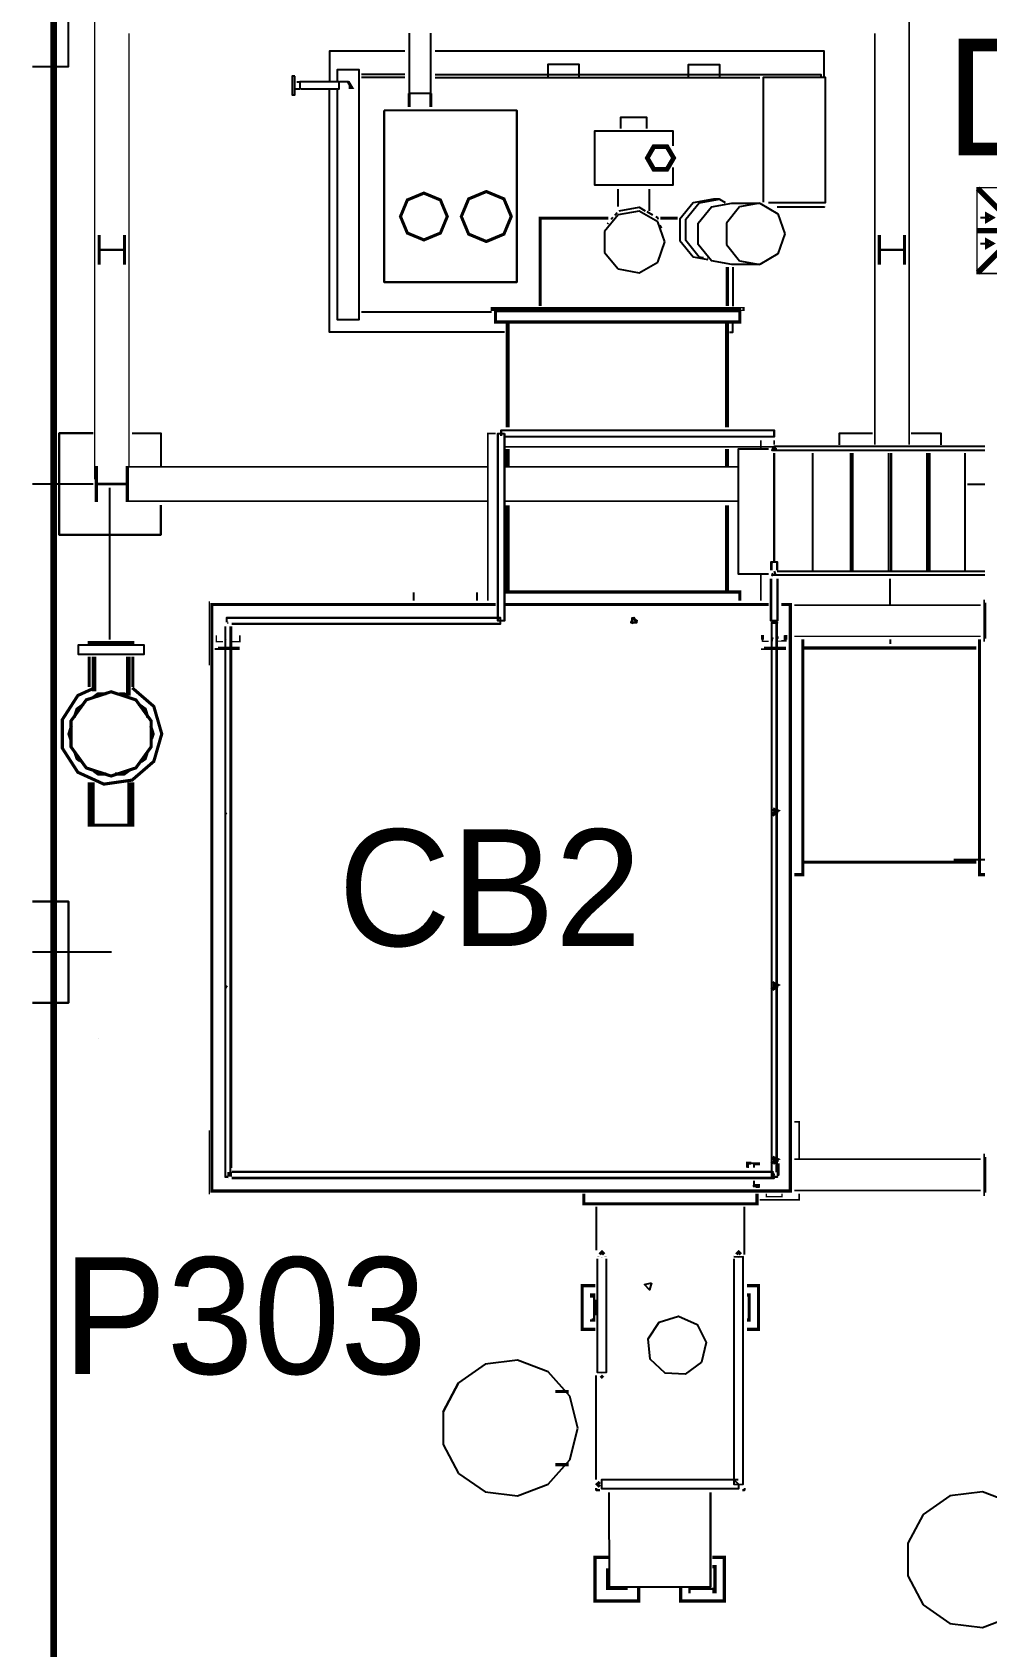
# Model space of a CAD drawing. Extents: x -57244 to 324435, y 15553 to 159369.
# Drawn here: x 176353 to 182470, y 65128 to 75472 of the extents above; entities that cross this region are included whole.
import ezdxf

# ---------------------------------------------------------------- set-up
doc = ezdxf.new("R2010")
doc.units = 0
doc.header["$LTSCALE"] = 2000
doc.header["$MEASUREMENT"] = 0
doc.linetypes.add('DASHDOT', pattern=[1, 0.5, -0.25, 0, -0.25])
doc.linetypes.add('HIDDEN', pattern=[0.375, 0.25, -0.125])
doc.layers.add('AREE PDL', color=7, linetype='CONTINUOUS', lineweight=100)
doc.layers.add('BASE', color=253, linetype='CONTINUOUS')
doc.styles.add('TXT', font='TXT', dxfattribs={"height": 0.2})

msp = doc.modelspace()

# ---------------------------------------------------------------- linework, layer by layer
at = {"layer": 'AREE PDL'}
for p, q in [((176490, 109211), (176490, 59684)), ((176776, 69024), (176776, 69024))]:
    msp.add_line(p, q, dxfattribs=at)
at = {"layer": 'BASE', "linetype": 'Continuous'}
for p, q in [((176355, 75253), (176586, 75253)), ((178741, 75202, 1940), (178464, 75202, 1940)), ((178741, 75182, 2170), (178464, 75182, 2170)), ((178936, 75182, 2170), (181016, 75182, 2170)), ((180108, 74356, 3170), (180108, 74467, 3170)), ((180308, 74467, 3170), (180308, 74328, 3170)), ((180073, 74285, 4385), (180063, 74273, 4385)), ((180073, 74285, 4535), (180063, 74273, 4535)), ((180086, 74301, 4385), (180101, 74318, 4385)), ((180086, 74301, 4535), (180101, 74318, 4535)), ((180243, 74351, 4385), (180282, 74328, 4385)), ((180330, 74301, 4385), (180295, 74321, 4385)), ((180330, 74301, 4535), (180295, 74321, 4535)), ((180039, 74245, 4385), (180045, 74252, 4385)), ((180039, 74245, 4535), (180045, 74252, 4535)), ((180385, 74217, 4535), (180378, 74237, 4535)), ((180385, 74217, 4385), (180378, 74237, 4385)), ((180683, 74023, 4479), (180681, 74023, 4479)), ((180843, 73968, 1940), (180843, 73718, 1940)), ((178464, 73682, 2170), (179296, 73682, 2170)), ((181117, 72794, 11474), (181100, 72794, 11488)), ((182459, 72819, 10439), (181108, 72819, 11500)), ((181108, 72081, 10290), (181108, 72775, 10290)), ((181108, 72775, 10300), (181108, 72081, 10300)), ((181117, 72794, 11512), (182459, 72794, 10457)), ((181125, 72802, 11500), (181124, 72802, 11500)), ((181353, 72775, 10108), (181353, 72026, 10108)), ((181598, 72775, 9915), (181598, 72026, 9915)), ((181613, 72026, 9722), (181613, 72775, 9722)), ((181843, 72026, 9722), (181843, 72775, 9722)), ((181858, 72775, 9520), (181858, 72026, 9520)), ((181858, 72026, 9530), (181858, 72775, 9530)), ((182088, 72026, 9520), (182088, 72775, 9520)), ((182088, 72775, 9530), (182088, 72026, 9530)), ((182103, 72026, 9338), (182103, 72775, 9338)), ((182103, 72775, 9327), (182103, 72026, 9327)), ((182333, 72026, 9338), (182333, 72775, 9338)), ((182333, 72026, 9327), (182333, 72775, 9327)), ((177176, 72253), (176526, 72253)), ((181098, 72078, 11458), (181100, 72078, 11457)), ((181099, 72078, 11456), (181100, 72078, 11456)), ((181108, 72019, 11500), (181117, 71994, 11512)), ((181127, 72019, 11485), (182459, 72019, 10439)), ((182459, 71994, 10420), (181127, 71994, 11466)), ((177504, 71806, 10244), (177504, 68048, 10204)), ((178798, 71831, 9596), (178798, 71882, 9596)), ((179205, 71831, 9596), (179205, 71882, 9596)), ((177604, 71688, 11451), (177608, 71688, 11458)), ((177608, 71688, 11461), (177604, 71688, 11454)), ((179347, 71723, 11450), (179351, 71719, 11454)), ((179347, 71721, 11450), (179351, 71716, 11454)), ((179351, 71721, 11452), (179350, 71723, 11450)), ((179350, 71720, 11450), (179350, 71721, 11450)), ((181127, 71689, 11429), (181090, 71689, 11429)), ((181092, 71689, 11431), (181092, 68142, 11391)), ((181100, 71702, 11457), (181098, 71702, 11458)), ((181100, 71688, 11457), (181098, 71688, 11458)), ((181099, 71702, 11456), (181100, 71702, 11456)), ((181100, 71688, 11456), (181099, 71688, 11456)), ((181124, 68169, 11391), (181124, 71689, 11431)), ((177592, 71582, 11439), (177590, 71578, 11439)), ((177594, 71582, 11439), (177592, 71579, 11439)), ((177624, 68142, 11391), (177624, 71665, 11430)), ((177627, 71665, 11429), (177627, 68197, 11390)), ((181129, 71602, 10239), (181129, 71588, 11439)), ((177596, 70472, 11426), (177590, 70461, 11426)), ((177598, 70472, 11426), (177592, 70462, 11426)), ((181115, 70479, 10226), (181100, 70470, 10226)), ((181100, 70468, 10226), (181116, 70478, 10226)), ((182459, 70170, 53671), (182260, 70170, 53671)), ((177600, 69362, 11414), (177590, 69345, 11413)), ((181100, 69372, 11414), (181129, 69355, 11414)), ((181100, 69353, 10214), (181115, 69362, 10214)), ((181116, 69361, 10214), (181100, 69351, 10214)), ((181124, 69358, 11404), (181119, 69361, 11414)), ((181124, 69357, 11404), (181119, 69360, 11414)), ((181124, 69354, 11404), (181119, 69351, 11414)), ((181119, 69349, 11414), (181124, 69352, 11404)), ((181127, 69357, 11403), (181120, 69360, 11414)), ((181120, 69359, 11414), (181127, 69355, 11403)), ((181127, 69355, 11403), (181120, 69351, 11414)), ((181127, 69354, 11403), (181120, 69350, 11414)), ((176586, 69253), (176355, 69253)), ((177627, 68142, 11389), (177627, 68169, 11390)), ((177632, 68173, 11400), (181100, 68173, 11400)), ((177632, 68171, 11400), (181100, 68171, 11400)), ((181096, 68171, 11400), (181107, 68152, 11419)), ((181097, 68173, 11400), (181100, 68169, 11404)), ((181098, 68169, 11401), (181097, 68171, 11400)), ((181100, 68269, 10201), (181128, 68253, 10201)), ((181129, 68238, 11401), (181100, 68256, 11401)), ((181100, 68254, 11401), (181127, 68238, 11401)), ((181100, 68236, 10201), (181115, 68245, 10201)), ((181116, 68244, 10201), (181100, 68235, 10201)), ((177587, 68138, 11400), (177604, 68138, 11410)), ((177604, 68138, 11408), (177590, 68138, 11400)), ((181099, 68138, 11405), (181107, 68152, 11419)), ((181127, 68138, 11400), (181099, 68138, 11416)), ((181102, 68142, 11408), (181100, 68138, 11405)), ((181108, 68138, 11421), (181100, 68138, 11406)), ((181108, 68138, 11418), (181100, 68138, 11403)), ((181104, 68142, 11411), (181102, 68138, 11408)), ((179968, 67947, 1969), (179968, 67670, 1955)), ((179968, 67947, 1969), (179968, 67670, 1955)), ((180918, 67642, 1954), (180918, 67947, 1969)), ((180918, 67642, 1954), (180918, 67947, 1969)), ((179968, 66200, 1882), (179968, 66865, 1915)), ((179968, 66200, 1882), (179968, 66865, 1915)), ((179968, 66131, 1879), (179968, 66144, 1880)), ((179990, 66131, 1879), (179968, 66131, 1879)), ((179990, 66131, 1879), (179968, 66131, 1879)), ((180049, 66116, 1667), (180050, 65511, 1667)), ((180699, 66116, 1667), (180700, 65511, 1667)), ((180905, 66131, 1879), (180918, 66131, 1879)), ((180905, 66131, 1879), (180918, 66131, 1879)), ((180918, 66144, 1880), (180918, 66131, 1879)), ((180049, 65511, 1667), (180699, 65511, 1667))]:
    msp.add_line(p, q, dxfattribs=at)
at = {"layer": 'BASE', "linetype": 'DASHDOT'}
for p, q in [((182430, 74285, 140), (182483, 74285, 140)), ((182430, 74119, 140), (182483, 74119, 140)), ((176744, 72578, 150), (176355, 72578, 150)), ((176851, 71582, 150), (176851, 72553, 150)), ((182348, 72578, 150), (182459, 72578, 150)), ((181851, 71804, 150), (181851, 71970, 150)), ((181851, 71582, 150), (181851, 71554, 150)), ((176861, 69578, 150), (176355, 69578, 150))]:
    msp.add_line(p, q, dxfattribs=at)
at = {"layer": 'BASE', "linetype": 'HIDDEN'}
for p, q in [((179464, 66964, -5), (179256, 66938, -5)), ((179799, 66733, -5), (179660, 66889, -5)), ((178986, 66634, -5), (179084, 66819, -5)), ((179660, 66169, -5), (179799, 66326, -5)), ((182443, 65252, 0), (182639, 65326, 0))]:
    msp.add_line(p, q, dxfattribs=at)
at = {"layer": 'BASE', "linetype": 'Continuous'}
for points, elevation in [([(176355, 75253), (176586, 75253), (176586, 75903), (175936, 75903), (175936, 75688)], 150), ([(176355, 75253), (176586, 75253), (176586, 75903), (175936, 75903), (175936, 75688)], 150), ([(178741, 75352), (178258, 75352), (178258, 75161)], 1940), ([(181428, 75188), (181428, 75352), (178936, 75352)], 1940), ([(178936, 75202), (181408, 75202), (181408, 75188)], 1941), ([(179858, 75188), (179858, 75267), (179658, 75267), (179658, 75188)], 1940), ([(180558, 75188), (180558, 75267), (180758, 75267), (180758, 75188)], 1940), ([(179379, 73552), (178258, 73552), (178258, 75105)], 1940), ([(181072, 74382), (181438, 74382), (181438, 75182), (181038, 75182), (181038, 74384)], 3771), ([(181072, 74382), (181438, 74382), (181438, 75182), (181038, 75182)], 2371), ([(179458, 74972), (179458, 73872), (178608, 73872), (178608, 74972)], 2171), ([(180115, 74328), (180243, 74351), (180282, 74328)], 4535), ([(180365, 74273), (180362, 74283), (180350, 74289)], 4385), ([(180365, 74273), (180362, 74283), (180350, 74289)], 4535), ([(181428, 74356), (181428, 74352), (181127, 74352)], 1940), ([(179268, 74134), (179263, 74132), (179258, 74134)], 2950), ([(180822, 73552), (180843, 73552), (180843, 73607)], 1940), ([(177176, 72442), (177176, 72253), (176526, 72253), (176526, 72903), (176744, 72903)], 150), ([(176744, 72903), (176526, 72903), (176526, 72253), (177176, 72253), (177176, 72442)], 150), ([(176994, 72903), (177176, 72903), (177176, 72691)], 150), ([(176994, 72903), (177176, 72903), (177176, 72691)], 150), ([(181526, 72830), (181526, 72903), (181738, 72903)], 150), ([(181526, 72830), (181526, 72903), (181738, 72903)], 150), ([(181987, 72903), (182176, 72903), (182176, 72830)], 150), ([(181987, 72903), (182176, 72903), (182176, 72830)], 150), ([(181072, 72802), (180878, 72802), (180878, 72002), (181072, 72002)], 10290), ([(181072, 72802), (180878, 72802), (180878, 72002), (181072, 72002)], 10300), ([(181118, 72802), (181108, 72819), (181094, 72794), (181100, 72794)], 11500), ([(181100, 72004), (181094, 71994), (181100, 71994)], 11500), ([(176355, 69253), (176586, 69253), (176586, 69903), (176355, 69903)], 150), ([(176355, 69903), (176586, 69903), (176586, 69253), (176355, 69253)], 150), ([(180049, 66116), (180050, 65511), (180699, 65511), (180699, 66116)], 1667)]:
    msp.add_lwpolyline(points, dxfattribs=dict(at, elevation=elevation))
for points, const_width, elevation in [([(176772, 75575), (176753, 75575), (176753, 72608)], 10, 7050), ([(181960, 75575), (181973, 75575), (181973, 72830)], 10, 7050), ([(181973, 72830), (181973, 75575)], 10, 7039), ([(176973, 75466), (176973, 72691)], 10, 7039), ([(176973, 72691), (176973, 75466)], 10, 6851), ([(176973, 72691), (176973, 75466)], 10, 7050), ([(181753, 75466), (181753, 72830)], 10, 7050), ([(181753, 72830), (181753, 75466)], 10, 6840), ([(178377, 75157), (178399, 75120), (178381, 75120)], 20, 2541), ([(178768, 75082), (178768, 74994)], 20, 2420), ([(178908, 75082), (178908, 74994)], 20, 2420), ([(182542, 73927), (182408, 73927), (182408, 74477), (182958, 74477), (182958, 74328)], 10, 130), ([(182419, 74477), (182569, 74327)], 20, 130), ([(178713, 74292), (178757, 74398), (178863, 74442)], 20, 3771), ([(179013, 74292), (178969, 74398)], 20, 3770), ([(179141, 74384), (179103, 74292), (179134, 74217)], 20, 3630), ([(179263, 74452), (179158, 74408)], 20, 3630), ([(179294, 74439), (179376, 74405), (179420, 74301)], 20, 3630), ([(182408, 74466), (182558, 74316)], 20, 130), ([(179423, 74292), (179376, 74179)], 20, 3630), ([(180045, 74282), (179608, 74282), (179608, 73718)], 20, 2610), ([(180045, 74282), (179608, 74282), (179608, 73718)], 20, 4021), ([(180378, 74282), (180489, 74282)], 20, 2610), ([(180378, 74282), (180489, 74282)], 20, 4020), ([(179241, 74141), (179158, 74176)], 20, 3630), ([(179352, 74169), (179269, 74134)], 20, 3630), ([(182408, 74209), (182558, 74209)], 20, 130), ([(182408, 74194), (182558, 74194)], 20, 130), ([(176777, 74051), (176777, 74106)], 10, 6851), ([(176777, 74106), (176777, 74051)], 10, 5550), ([(176859, 74081), (176787, 74081), (176787, 74106)], 10, 6851), ([(176939, 74106), (176939, 74081), (176787, 74081), (176787, 74106)], 10, 5550), ([(176859, 74075), (176787, 74075), (176787, 74051)], 10, 6851), ([(176939, 74051), (176939, 74075), (176787, 74075), (176787, 74051)], 10, 5550), ([(176866, 74081), (176939, 74081), (176939, 74106)], 10, 6851), ([(176939, 74051), (176939, 74075), (176866, 74075)], 10, 6851), ([(176948, 74106), (176948, 74051)], 10, 5550), ([(176948, 74106), (176948, 74051)], 10, 6851), ([(179258, 74134), (179263, 74132), (179268, 74134)], 20, 3630), ([(179263, 74132), (179268, 74134)], 20, 2950), ([(181777, 74106), (181777, 74051)], 10, 6851), ([(181777, 74051), (181777, 74106)], 10, 5550), ([(181787, 74106), (181787, 74081), (181939, 74081), (181939, 74106)], 10, 5550), ([(181859, 74081), (181787, 74081), (181787, 74106)], 10, 6851), ([(181859, 74075), (181787, 74075), (181787, 74051)], 10, 6851), ([(181787, 74051), (181787, 74075), (181939, 74075), (181939, 74051)], 10, 5550), ([(181939, 74106), (181939, 74081), (181866, 74081)], 10, 6851), ([(181939, 74051), (181939, 74075), (181866, 74075)], 10, 6851), ([(181948, 74106), (181948, 74051)], 10, 6851), ([(181948, 74051), (181948, 74106)], 10, 5550), ([(182542, 74072), (182408, 73938)], 20, 130), ([(180808, 73968), (180808, 73718)], 20, 4020), ([(182419, 73927), (182542, 74050)], 20, 130), ([(180888, 73616), (179322, 73616), (179322, 73696)], 20, 4092), ([(180888, 73688), (180888, 73616), (179322, 73616), (179322, 73688)], 20, 4100), ([(180905, 73702), (180908, 73702), (180908, 73696), (180905, 73696)], 20, 2510), ([(179398, 73607), (179398, 72941)], 20, 4092), ([(179402, 73607), (179402, 72941)], 20, 4092), ([(179402, 72941), (179402, 73607)], 20, 4092), ([(180804, 73607), (180804, 72941)], 20, 4092), ([(180804, 73607), (180804, 72941)], 20, 4088), ([(180804, 72941), (180804, 73607)], 20, 4092), ([(180808, 73607), (180808, 72941)], 20, 4092), ([(179324, 72902), (179273, 72902), (179273, 71831)], 10, 10240), ([(179273, 72902), (179273, 71831)], 10, 10004), ([(179273, 71831), (179273, 72902), (179324, 72902)], 10, 9990), ([(181023, 72802), (181023, 72858)], 10, 10240), ([(181023, 72830), (181023, 72802)], 10, 10004), ([(181023, 72802), (181023, 72830)], 10, 9990), ([(181108, 72830), (181108, 72858)], 10, 10240), ([(181108, 72830), (181108, 72858)], 10, 10240), ([(181108, 72858), (181108, 72830)], 10, 9990), ([(181108, 72830), (181108, 72858)], 10, 10226), ([(181108, 72858), (181108, 72830)], 10, 10004), ([(181100, 72817), (179379, 72817)], 10, 10004), ([(179379, 72817), (181100, 72817)], 10, 10240), ([(179398, 72691), (179398, 72802)], 20, 4092), ([(179402, 72802), (179402, 72691)], 20, 4092), ([(179402, 72691), (179402, 72802)], 20, 4092), ([(180804, 72802), (180804, 72691)], 20, 4088), ([(180804, 72691), (180804, 72802)], 20, 4092), ([(180804, 72802), (180804, 72691)], 20, 4092), ([(180808, 72691), (180808, 72802)], 20, 4092), ([(181099, 72817), (181099, 72817)], 10, 10227), ([(176966, 72688), (176968, 72688), (176968, 72470)], 10, 150), ([(176968, 72688), (176968, 72468)], 10, 7800), ([(176968, 72688), (176968, 72581)], 10, 7601), ([(179269, 72468), (176968, 72468), (176968, 72688), (179269, 72688)], 10, 7800), ([(176968, 72581), (176968, 72688)], 10, 7601), ([(180878, 72688), (179379, 72688)], 10, 7800), ([(176966, 72468), (176957, 72468), (176957, 72574), (176769, 72574), (176769, 72468), (176758, 72468), (176758, 72581)], 10, 150), ([(176968, 72574), (176968, 72468)], 10, 7601), ([(176968, 72468), (176968, 72574)], 10, 7601), ([(179269, 72468), (176968, 72468)], 10, 7789), ([(179379, 72468), (180878, 72468)], 10, 7789), ([(180878, 72468), (179379, 72468)], 10, 7800), ([(179398, 72442), (179398, 71887)], 20, 3920), ([(179402, 72442), (179402, 71887)], 20, 3920), ([(179402, 72442), (179402, 71887)], 20, 3920), ([(180804, 72442), (180804, 71887)], 20, 3916), ([(180804, 71887), (180804, 72442)], 20, 3920), ([(180804, 71887), (180804, 72442)], 20, 3920), ([(180808, 72442), (180808, 71887)], 20, 3920), ([(181023, 71998), (181023, 71831)], 10, 9990), ([(181023, 71998), (181023, 71831)], 10, 10004), ([(181023, 71831), (181023, 71998)], 10, 10240), ([(179379, 71886), (180888, 71886), (180888, 71831)], 20, 3928), ([(179379, 71886), (180888, 71886)], 20, 3920), ([(177493, 71422), (177488, 71422), (177488, 71822), (177493, 71822)], 10, 140), ([(179324, 71806), (177504, 71806)], 20, 10240), ([(181072, 71806), (179379, 71806)], 20, 10244), ([(181072, 71806), (179379, 71806)], 20, 10244), ([(179379, 71806), (181072, 71806)], 20, 10240), ([(182431, 71802), (181238, 71802)], 10, 10240), ([(182458, 71827), (182459, 71827)], 20, 24019), ([(182459, 71827), (182458, 71827), (182458, 71577), (182459, 71577)], 20, 24222), ([(181292, 71582), (181292, 70075), (181238, 70075)], 20, 4123), ([(181238, 71602), (182431, 71602)], 10, 10140), ([(182431, 71602), (181238, 71602)], 10, 10240), ([(182424, 71582), (182424, 70075), (182459, 70075)], 20, 4123), ([(182424, 70075), (182424, 71582)], 20, 4115), ([(176718, 71554), (176718, 71562), (176998, 71562), (176998, 71554)], 20, 7560), ([(176718, 71554), (176718, 71562), (176998, 71562), (176998, 71554)], 20, 7545), ([(176718, 71277), (176718, 71471)], 20, 7560), ([(176718, 71471), (176718, 71277)], 20, 7545), ([(176743, 71554), (176743, 71562)], 20, 7560), ([(176743, 71471), (176743, 71277)], 20, 7560), ([(176749, 71471), (176749, 71249)], 30, 8939), ([(176968, 71221), (176968, 71471)], 30, 8939), ([(176973, 71554), (176973, 71562), (176983, 71562), (176983, 71554)], 20, 7560), ([(176998, 71471), (176998, 71277)], 20, 7560), ([(176998, 71471), (176998, 71277)], 20, 7545), ([(177576, 71568), (177533, 71568)], 10, 10277), ([(177632, 71568), (177683, 71568)], 10, 10277), ([(181072, 71570), (181033, 71570)], 10, 10278), ([(181294, 71527), (182403, 71527)], 20, 4115), ([(176744, 71268), (176645, 71223), (176546, 71069), (176546, 70885), (176645, 70731), (176812, 70655), (176993, 70681), (177132, 70801), (177183, 70977), (177132, 71153), (176994, 71272)], 20, 8729), ([(177132, 71153), (176994, 71272)], 20, 8618), ([(176645, 71223), (176546, 71069)], 20, 8618), ([(176681, 71166), (176640, 71136), (176622, 71082)], 20, 9149), ([(176744, 71211), (176775, 71234), (176827, 71234)], 20, 9149), ([(176775, 71234), (176799, 71234)], 20, 1740), ([(176899, 71234), (176899, 71234)], 20, 9149), ([(176910, 71234), (176942, 71234), (176966, 71216)], 20, 9149), ([(176976, 71209), (176976, 71209)], 20, 9149), ([(177094, 71082), (177077, 71136), (177036, 71166)], 20, 9149), ([(177042, 71161), (177042, 71161)], 20, 9149), ([(176604, 71027), (176588, 70977), (176599, 70944)], 20, 9149), ([(176601, 71018), (176601, 71018)], 20, 9149), ([(177112, 71027), (177128, 70977), (177117, 70944)], 20, 9149), ([(177132, 70801), (177183, 70977)], 20, 8618), ([(176601, 70936), (176601, 70936)], 20, 9149), ([(176626, 70860), (176640, 70818), (176661, 70803)], 20, 9149), ([(176627, 70859), (176627, 70859)], 20, 9149), ([(177090, 70860), (177077, 70818), (177049, 70798)], 20, 9149), ([(177081, 70833), (177090, 70860)], 20, 1740), ([(176640, 70818), (176658, 70805)], 20, 1740), ([(176674, 70793), (176674, 70793)], 20, 9149), ([(176740, 70745), (176740, 70745)], 20, 9149), ([(176883, 70720), (176942, 70720), (176982, 70749)], 20, 9149), ([(176976, 70745), (176976, 70745)], 20, 9149), ([(177077, 70819), (177077, 70818), (177058, 70805)], 20, 1740), ([(176718, 70666), (176718, 70392)], 20, 7545), ([(176718, 70666), (176718, 70392), (176998, 70392), (176998, 70666)], 20, 7560), ([(176743, 70666), (176743, 70392)], 20, 7560), ([(176744, 70743), (176775, 70720), (176827, 70720)], 20, 9149), ([(176772, 70723), (176773, 70722)], 20, 1740), ([(176993, 70681), (176812, 70655)], 20, 8618), ([(176883, 70720), (176910, 70720)], 20, 1740), ([(176966, 70738), (176944, 70722)], 20, 1740), ([(176973, 70666), (176973, 70392), (176983, 70392)], 20, 7560), ([(176998, 70666), (176998, 70392)], 20, 7545), ([(181294, 70155), (182403, 70155)], 20, 4115), ([(181268, 68253), (181268, 68492), (181238, 68492)], 10, 50), ([(177493, 68432), (177488, 68432), (177488, 68032), (177493, 68032)], 10, 140), ([(182459, 68027), (182458, 68027), (182458, 68277), (182459, 68277)], 20, 24222), ([(182459, 68277), (182458, 68277)], 20, 24019), ([(180976, 68217), (180976, 68227)], 10, 10238), ([(181238, 68252), (182431, 68252)], 10, 10200), ([(180976, 68077), (180976, 68087)], 10, 10238), ([(181016, 67992), (181268, 67992), (181268, 68031)], 10, 50), ([(181058, 68031), (181058, 68012), (181158, 68012), (181158, 68031)], 10, 100), ([(181158, 68031), (181158, 68012), (181058, 68012), (181058, 68031)], 10, 50), ([(181238, 68052), (182431, 68052)], 10, 10200), ([(181238, 68052), (182431, 68052)], 10, 10100), ([(182458, 68027), (182459, 68027)], 20, 24019), ([(179990, 67642), (180004, 67657), (180019, 67642)], 20, 3008), ([(179990, 67642), (180004, 67657), (180019, 67642)], 20, 2508), ([(180866, 67642), (180880, 67657), (180895, 67642)], 20, 3008), ([(179962, 67162), (179878, 67162), (179878, 67442), (179962, 67442)], 20, 200), ([(180933, 67442), (181008, 67442), (181008, 67162), (180933, 67162)], 20, 200), ([(179962, 67382), (179938, 67382), (179938, 67365)], 20, 215), ([(179962, 67362), (179958, 67362), (179958, 67242), (179962, 67242)], 20, 1157), ([(179962, 67242), (179958, 67242), (179958, 67362), (179962, 67362)], 20, 1172), ([(180948, 67382), (180948, 67222), (180933, 67222)], 20, 200), ([(180933, 67382), (180948, 67382), (180948, 67222), (180933, 67222)], 20, 215), ([(179962, 67222), (179938, 67222), (179938, 67226)], 20, 215), ([(179962, 67222), (179938, 67222)], 20, 200), ([(180012, 66865), (180004, 66858), (179997, 66865)], 20, 2970), ([(179990, 66184), (179974, 66169), (179990, 66153)], 20, 2932), ([(180240, 65506), (180240, 65421), (179960, 65421), (179960, 65701), (180045, 65701)], 20, 200), ([(180240, 65421), (179960, 65421), (179960, 65701)], 20, 0), ([(180711, 65701), (180789, 65701), (180789, 65421), (180509, 65421), (180509, 65506)], 20, 200), ([(180509, 65506), (180509, 65421), (180789, 65421), (180789, 65701), (180711, 65701)], 20, 0), ([(180045, 65621), (180040, 65621), (180040, 65501), (180160, 65501), (180160, 65506)], 20, 1172), ([(180045, 65621), (180040, 65621), (180040, 65501), (180160, 65501), (180160, 65506)], 20, 1157), ([(180711, 65641), (180729, 65641), (180729, 65481), (180711, 65481)], 20, 215), ([(180572, 65481), (180569, 65481), (180569, 65506)], 20, 215), ([(180569, 65506), (180569, 65481), (180572, 65481)], 20, 200), ([(180589, 65506), (180589, 65501), (180709, 65501), (180709, 65506)], 20, 1172), ([(180729, 65481), (180711, 65481)], 20, 200)]:
    msp.add_lwpolyline(points, dxfattribs=dict(at, const_width=const_width, elevation=elevation))
at = {"layer": 'BASE', "linetype": 'Continuous', "extrusion": (0, 1, 0)}
for points, const_width, elevation in [([(-178325, 2616), (-178376, 2595), (-178400, 2538)], 20, 75120), ([(-180933, 10072), (-180989, 10118)], 10, 68227), ([(-180976, 10238), (-181016, 10190)], 10, 68227), ([(-180933, 10072), (-180961, 10095)], 10, 68077), ([(-180989, 10224), (-181016, 10190)], 10, 68087)]:
    msp.add_lwpolyline(points, dxfattribs=dict(at, const_width=const_width, elevation=elevation))
at = {"layer": 'BASE', "linetype": 'Continuous', "extrusion": (0, -1, 0)}
for points, const_width, elevation in [([(178376, 2595), (178325, 2578)], 20, -75120), ([(181016, 10190), (180989, 10224)], 10, -68217), ([(180961, 10225), (180933, 10202)], 10, -68077)]:
    msp.add_lwpolyline(points, dxfattribs=dict(at, const_width=const_width, elevation=elevation))
at = {"layer": 'BASE', "linetype": 'Continuous'}
for points, elevation in [([(178608, 74972), (178608, 73872), (179458, 73872), (179458, 74972)], 2620), ([(180208, 71723), (180190, 71691), (180227, 71691)], 11440), ([(180208, 71721), (180192, 71693), (180224, 71693)], 11440), ([(180198, 71684), (180198, 71720), (180229, 71702)], 11440), ([(180227, 71702), (180199, 71718), (180199, 71686)], 11440)]:
    msp.add_lwpolyline(points, close=True, dxfattribs=dict(at, elevation=elevation))
for points, const_width, elevation in [([(180337, 74594), (180421, 74594), (180464, 74667), (180421, 74740), (180337, 74740), (180295, 74667)], 30, 3578), ([(178713, 74292), (178757, 74398), (178863, 74442), (178969, 74398), (179013, 74292), (178969, 74186), (178863, 74142), (178757, 74186)], 20, 4570), ([(179376, 74179), (179423, 74292), (179376, 74405), (179263, 74452), (179150, 74405), (179103, 74292), (179150, 74179), (179263, 74132)], 20, 3631), ([(182509, 74285), (182470, 74262), (182470, 74307)], 20, 140), ([(176939, 74075), (176939, 73988), (176948, 73988), (176948, 74168), (176939, 74168), (176939, 74081), (176787, 74081), (176787, 74168), (176777, 74168), (176777, 73988), (176787, 73988), (176787, 74075)], 10, 7050), ([(181948, 73988), (181939, 73988), (181939, 74075), (181787, 74075), (181787, 73988), (181777, 73988), (181777, 74168), (181787, 74168), (181787, 74081), (181939, 74081), (181939, 74168), (181948, 74168)], 10, 7050), ([(182509, 74119), (182470, 74141), (182470, 74096)], 20, 140), ([(180908, 73702), (180908, 73696), (179302, 73696), (179302, 73702)], 20, 4192), ([(180888, 73688), (179322, 73688), (179322, 73696), (180888, 73696)], 20, 4172), ([(176758, 72688), (176758, 72468), (176769, 72468), (176769, 72574), (176957, 72574), (176957, 72468), (176968, 72468), (176968, 72688), (176957, 72688), (176957, 72581), (176769, 72581), (176769, 72688)], 10, 7800), ([(176601, 70894), (176699, 70759), (176858, 70707), (177017, 70759), (177115, 70894), (177115, 71060), (177017, 71195), (176858, 71247), (176699, 71195), (176601, 71060)], 20, 9149), ([(179786, 66768), (179711, 66768), (179711, 66759), (179786, 66759)], 10, 1945), ([(179711, 66290), (179786, 66290), (179786, 66300), (179711, 66300)], 10, 1945)]:
    msp.add_lwpolyline(points, close=True, dxfattribs=dict(at, const_width=const_width, elevation=elevation))
at = {"layer": 'BASE', "linetype": 'Continuous', "extrusion": (0.258805, -2.07315e-05, 0.96593), "elevation": 51086}
msp.add_lwpolyline([(74042, -173334), (74047, -173305), (74152, -173217), (74289, -173217), (74394, -173305), (74417, -173440), (74396, -173477)], dxfattribs=at)
at = {"layer": 'BASE', "linetype": 'HIDDEN', "extrusion": (0.258767, -3.99651e-15, 0.96594), "elevation": 52081}
msp.add_lwpolyline([(74378, -173448), (74354, -173313), (74249, -173225), (74113, -173225), (74008, -173313), (73984, -173448)], dxfattribs=at)
at = {"layer": 'BASE', "linetype": 'HIDDEN'}
for points, elevation in [([(180362, 74000), (180408, 74129), (180362, 74258), (180243, 74326), (180108, 74302), (180020, 74197), (180020, 74061), (180108, 73956), (180243, 73932)], 5536), ([(179849, 66529), (179799, 66733), (179660, 66889), (179464, 66964), (179256, 66938), (179084, 66819), (178986, 66634), (178986, 66425), (179084, 66239), (179256, 66120), (179464, 66095), (179660, 66169), (179799, 66326)], 1945), ([(182063, 65976), (181965, 65791), (181965, 65582), (182063, 65396), (182235, 65277), (182443, 65252), (182639, 65326), (182778, 65483), (182828, 65686), (182778, 65890), (182639, 66046), (182443, 66121), (182235, 66095)], 2200)]:
    msp.add_lwpolyline(points, close=True, dxfattribs=dict(at, elevation=elevation))
for points, elevation in [([(180408, 74129), (180362, 74258), (180243, 74326), (180108, 74302), (180020, 74197)], 4836), ([(180020, 74061), (180108, 73956), (180243, 73932)], 4836), ([(179084, 66239), (179256, 66120), (179464, 66095)], -5), ([(182443, 66121), (182235, 66095), (182063, 65976)], 0)]:
    msp.add_lwpolyline(points, dxfattribs=dict(at, elevation=elevation))
at = {"layer": 'BASE', "linetype": 'Continuous', "extrusion": (1, 0, 0)}
for points, const_width, elevation in [([(72858, 10240), (72817, 10240), (72817, 10227)], 10, 181023), ([(71693, 10250), (71582, 10249)], 10, 181129), ([(71693, 10350), (70500, 10336)], 10, 181139), ([(71610, 10226), (71582, 10260)], 10, 177543), ([(71610, 10226), (71582, 10260)], 10, 177673), ([(71610, 10226), (71582, 10260)], 10, 177683), ([(71610, 10231), (71582, 10264)], 10, 181033), ([(71610, 10231), (71582, 10264)], 10, 181043), ([(71610, 10231), (71582, 10264)], 10, 181043), ([(71582, 10158), (71554, 10135)], 10, 181183), ([(71471, 7690), (71277, 7882)], 20, 176733), ([(71568, 10277), (71499, 10219)], 10, 177683), ([(71526, 10112), (71499, 10089)], 10, 177683), ([(71526, 10248), (70500, 10236)], 10, 181139), ([(70444, 10236), (69362, 10224)], 10, 181129), ([(70444, 10336), (69362, 10324)], 10, 181129), ([(70444, 10336), (69362, 10324)], 10, 181139), ([(69335, 10323), (68253, 10311)], 10, 181129), ([(69335, 10223), (68253, 10211)], 10, 181129)]:
    msp.add_lwpolyline(points, dxfattribs=dict(at, const_width=const_width, elevation=elevation))
at = {"layer": 'BASE', "linetype": 'Continuous', "extrusion": (-0.786357, 0.000433944, 0.617773), "elevation": -135280}
msp.add_lwpolyline([(-72895, 120888), (-72919, 120902), (-72893, 120917), (-72893, 120888)], dxfattribs=at)
at = {"layer": 'BASE', "linetype": 'Continuous', "extrusion": (0, -1, 0), "elevation": -71994}
msp.add_lwpolyline([(182459, 10457), (181117, 11512), (181100, 11489)], dxfattribs=at)
at = {"layer": 'BASE', "linetype": 'Continuous', "extrusion": (0, -0.010643, 0.999943), "const_width": 20, "elevation": 9479}
msp.add_lwpolyline([(181155, 71911), (181212, 71911), (181212, 68153), (177504, 68153), (177504, 71911), (179324, 71911)], dxfattribs=at)
msp.add_lwpolyline([(181155, 71911), (181212, 71911), (181212, 68153), (177504, 68153), (177504, 71911), (179324, 71911)], dxfattribs=at)
at = {"layer": 'BASE', "linetype": 'Continuous', "extrusion": (1, 0, 0), "const_width": 20, "elevation": 177504}
msp.add_lwpolyline([(71806, 10244), (68048, 10204)], close=True, dxfattribs=at)
at = {"layer": 'BASE', "linetype": 'Continuous', "extrusion": (0, -0.008928, 0.99996), "const_width": 20, "elevation": 9598}
msp.add_lwpolyline([(181212, 71892), (181212, 71895), (181155, 71895)], dxfattribs=at)
at = {"layer": 'BASE', "linetype": 'Continuous', "extrusion": (0, -0.708033, 0.706179), "elevation": -43093}
msp.add_lwpolyline([(179352, 58305), (179355, 58305), (179355, 58315)], dxfattribs=at)
at = {"layer": 'BASE', "linetype": 'Continuous', "extrusion": (0, 0.999934, 0.011469), "elevation": 71815}
msp.add_lwpolyline([(-181092, 10608), (-181108, 10636), (-181124, 10608)], close=True, dxfattribs=at)
at = {"layer": 'BASE', "linetype": 'Continuous', "extrusion": (-0.004762, 0.999955, 0.008196), "elevation": 70917}
msp.add_lwpolyline([(-181467, 10860), (-181469, 10859), (-181469, 10859), (-181467, 10858)], dxfattribs=at)
at = {"layer": 'BASE', "linetype": 'Continuous', "extrusion": (-1, 0, 0)}
for points, const_width, elevation in [([(-70472, 10336), (-71693, 10350)], 10, -181129), ([(-71582, 10249), (-71693, 10250)], 10, -181139), ([(-71582, 10260), (-71610, 10226)], 10, -177533), ([(-71582, 10242), (-71597, 10242)], 20, -177533), ([(-71582, 10260), (-71610, 10226)], 10, -177543), ([(-71582, 10260), (-71610, 10226)], 10, -177673), ([(-71582, 10242), (-71597, 10242)], 20, -177683), ([(-71570, 10148), (-71582, 10158)], 10, -181183), ([(-71277, 7882), (-71471, 7690)], 20, -176743), ([(-71499, 10219), (-71568, 10277)], 10, -177533), ([(-71499, 10089), (-71526, 10112)], 10, -177533), ([(-71499, 10219), (-71570, 10278)], 10, -181033), ([(-70472, 10236), (-71526, 10248)], 10, -181129), ([(-71499, 10219), (-71570, 10278)], 10, -181183), ([(-71499, 10089), (-71526, 10112)], 10, -181183), ([(-69362, 10224), (-70444, 10236)], 10, -181139), ([(-68253, 10211), (-69335, 10223)], 10, -181139), ([(-68253, 10311), (-69335, 10323)], 10, -181139), ([(-68151, 10310), (-68225, 10311)], 10, -181129), ([(-68152, 10210), (-68225, 10211)], 10, -181139)]:
    msp.add_lwpolyline(points, dxfattribs=dict(at, const_width=const_width, elevation=elevation))
at = {"layer": 'BASE', "linetype": 'Continuous', "extrusion": (0, -0.010645, 0.999943), "const_width": 20, "elevation": 9475}
msp.add_lwpolyline([(177504, 68153), (181212, 68153), (181212, 71687)], dxfattribs=at)
at = {"layer": 'BASE', "linetype": 'Continuous', "extrusion": (0, 0.767844, 0.640637), "const_width": 10, "elevation": 61536}
for points in [[(-177576, -37958), (-177533, -37958), (-177533, -38023)], [(-177683, -38023), (-177683, -37958), (-177632, -37958)]]:
    msp.add_lwpolyline(points, dxfattribs=at)
at = {"layer": 'BASE', "linetype": 'Continuous', "extrusion": (-0.866035, -0.005634, 0.499952), "elevation": -148489}
msp.add_lwpolyline([(-70508, 98916), (-66982, 98870), (-66981, 98907)], dxfattribs=at)
at = {"layer": 'BASE', "linetype": 'Continuous', "extrusion": (-0.866148, -0.005632, 0.499756), "elevation": -148512}
msp.add_lwpolyline([(-66982, 98871), (-66982, 98838), (-70509, 98884)], dxfattribs=at)
at = {"layer": 'BASE', "linetype": 'Continuous', "extrusion": (0, -0.010706, 0.999943), "const_width": 20, "elevation": 9475}
for points in [[(181033, 71687), (181033, 71706), (181043, 71706)], [(181173, 71706), (181183, 71706), (181183, 71687)]]:
    msp.add_lwpolyline(points, dxfattribs=at)
at = {"layer": 'BASE', "linetype": 'Continuous', "extrusion": (0, 0.76785, 0.64063), "const_width": 10, "elevation": 61540}
for points in [[(-181072, -37958), (-181033, -37958), (-181033, -38019)], [(-181127, -37958), (-181183, -37958), (-181183, -38019)], [(-181127, -37958), (-181183, -37958), (-181183, -38019)]]:
    msp.add_lwpolyline(points, dxfattribs=at)
at = {"layer": 'BASE', "linetype": 'Continuous', "extrusion": (0, -0.010701, 0.999943)}
for points, elevation in [([(181100, 71713), (181090, 71696), (181100, 71696)], 10672), ([(181100, 69463), (181090, 69463), (181100, 69479)], 10671)]:
    msp.add_lwpolyline(points, dxfattribs=dict(at, elevation=elevation))
at = {"layer": 'BASE', "linetype": 'Continuous', "extrusion": (0, -0.015383, 0.999882), "elevation": 10336}
msp.add_lwpolyline([(181100, 71747), (181092, 71747), (181094, 71749)], dxfattribs=at)
at = {"layer": 'BASE', "linetype": 'Continuous', "extrusion": (0.004801, -0.008264, 0.999954), "elevation": 11716}
msp.add_lwpolyline([(181070, 71687), (181072, 71688), (181070, 71689)], dxfattribs=at)
at = {"layer": 'BASE', "linetype": 'Continuous', "extrusion": (0, 0.767778, 0.640716), "const_width": 10, "elevation": 61535}
msp.add_lwpolyline([(-181155, -37974), (-181173, -37974), (-181173, -38026)], dxfattribs=at)
at = {"layer": 'BASE', "linetype": 'Continuous', "extrusion": (0, 0.702668, 0.711518), "const_width": 20, "elevation": 55692}
for points in [[(-176733, -45566), (-176733, -45577), (-176743, -45577), (-176743, -45566)], [(-176983, -45566), (-176983, -45577), (-176973, -45577), (-176973, -45566)]]:
    msp.add_lwpolyline(points, dxfattribs=at)
at = {"layer": 'BASE', "linetype": 'Continuous', "extrusion": (0, -0.017541, 0.999846), "const_width": 20, "elevation": 8985}
msp.add_lwpolyline([(177533, 71695), (177533, 71694), (177683, 71694)], dxfattribs=at)
at = {"layer": 'BASE', "linetype": 'Continuous', "extrusion": (0, -0.017239, 0.999851), "const_width": 20, "elevation": 9007}
msp.add_lwpolyline([(181183, 71691), (181033, 71691), (181033, 71692)], dxfattribs=at)
at = {"layer": 'BASE', "linetype": 'Continuous', "extrusion": (0, -0.702655, 0.711531), "const_width": 20, "elevation": -44054}
for points in [[(176733, 55812), (176733, 55426), (176743, 55426), (176743, 55812)], [(176983, 55812), (176983, 55426), (176973, 55426), (176973, 55812)]]:
    msp.add_lwpolyline(points, dxfattribs=at)
at = {"layer": 'BASE', "linetype": 'Continuous', "extrusion": (0, -0.011069, 0.999939), "elevation": 10645}
msp.add_lwpolyline([(181096, 70594), (181090, 70583), (181100, 70583)], dxfattribs=at)
at = {"layer": 'BASE', "linetype": 'Continuous', "extrusion": (0, -0.012578, 0.999921), "elevation": 10539}
msp.add_lwpolyline([(181100, 70601), (181092, 70601), (181098, 70610)], dxfattribs=at)
at = {"layer": 'BASE', "linetype": 'Continuous', "extrusion": (0.000338795, -0.011027, 0.999939), "elevation": 10710}
msp.add_lwpolyline([(181096, 70577), (181126, 70594), (181096, 70611)], dxfattribs=at)
at = {"layer": 'BASE', "linetype": 'Continuous', "extrusion": (0.000371053, -0.010807, 0.999942), "elevation": 10731}
for points in [[(181095, 70608), (181123, 70592), (181095, 70576)], [(181095, 69491), (181123, 69475), (181095, 69459)]]:
    msp.add_lwpolyline(points, dxfattribs=at)
at = {"layer": 'BASE', "linetype": 'Continuous', "extrusion": (0.499805, 0.866083, 0.009759)}
for points, elevation in [([(-121619, 8747), (-121648, 8747), (-121654, 9946)], 151674), ([(-121657, 9946), (-121650, 8746), (-121621, 8747)], 151675)]:
    msp.add_lwpolyline(points, dxfattribs=dict(at, elevation=elevation))
at = {"layer": 'BASE', "linetype": 'Continuous', "extrusion": (-0.004801, -0.008264, 0.999954), "const_width": 20, "elevation": 8777}
msp.add_lwpolyline([(181174, 70559), (181176, 70560), (181174, 70561)], dxfattribs=at)
at = {"layer": 'BASE', "linetype": 'Continuous', "extrusion": (0, -0.012383, 0.999923), "elevation": 10554}
msp.add_lwpolyline([(181100, 69495), (181092, 69482), (181100, 69482)], dxfattribs=at)
at = {"layer": 'BASE', "linetype": 'Continuous', "extrusion": (0.499857, 0.866053, 0.009759), "elevation": 150714}
msp.add_lwpolyline([(-122165, 8744), (-122197, 8743), (-122204, 9943)], dxfattribs=at)
at = {"layer": 'BASE', "linetype": 'Continuous', "extrusion": (0.004762, -0.008196, 0.999955), "const_width": 20, "elevation": 10512}
msp.add_lwpolyline([(181077, 69458), (181079, 69457), (181077, 69456)], dxfattribs=at)
at = {"layer": 'BASE', "linetype": 'Continuous'}
for points, const_width in [([(181268, 68253), (181268, 68492), (181238, 68492)], 10), ([(181268, 68031), (181268, 67992), (181016, 67992)], 10), ([(179878, 67442), (179962, 67442)], 20), ([(181008, 67162), (181008, 67442)], 20)]:
    msp.add_lwpolyline(points, dxfattribs=dict(at, const_width=const_width))
at = {"layer": 'BASE', "linetype": 'Continuous', "extrusion": (1, 3.94849e-13, 0), "elevation": 177608}
for points in [[(68169, 11401), (68152, 11419), (68142, 11408)], [(68169, 11404), (68152, 11421), (68142, 11411)]]:
    msp.add_lwpolyline(points, dxfattribs=at)
at = {"layer": 'BASE', "linetype": 'Continuous', "extrusion": (0, -0.010709, 0.999943), "const_width": 20, "elevation": 9475}
msp.add_lwpolyline([(180937, 68302), (180938, 68332), (180961, 68332)], dxfattribs=at)
at = {"layer": 'BASE', "linetype": 'Continuous', "extrusion": (-0.640777, 0, 0.767727), "const_width": 10, "elevation": -108105}
msp.add_lwpolyline([(-68197, 145501), (-68227, 145501), (-68227, 145444)], dxfattribs=at)
at = {"layer": 'BASE', "linetype": 'Continuous', "extrusion": (0.767668, 0, 0.640847), "const_width": 10, "elevation": 145491}
for points in [[(68197, -108119), (68227, -108119), (68227, -108181)], [(68077, -108181), (68077, -108119), (68114, -108119)], [(68114, -108119), (68077, -108119), (68077, -108181)]]:
    msp.add_lwpolyline(points, dxfattribs=at)
at = {"layer": 'BASE', "linetype": 'Continuous', "extrusion": (0.767908, 0, 0.64056), "const_width": 10, "elevation": 145531}
for points in [[(68217, -108127), (68217, -108074), (68197, -108074)], [(68114, -108074), (68087, -108074), (68087, -108127)]]:
    msp.add_lwpolyline(points, dxfattribs=at)
at = {"layer": 'BASE', "linetype": 'Continuous', "extrusion": (-0.99995, -0.01, 0), "const_width": 20, "elevation": -181676}
msp.add_lwpolyline([(-66404, 10206), (-66414, 10206)], dxfattribs=at)
at = {"layer": 'BASE', "linetype": 'Continuous', "extrusion": (0, -0.01189, 0.999929), "elevation": 10589}
msp.add_lwpolyline([(181100, 68359), (181090, 68359), (181100, 68375)], dxfattribs=at)
at = {"layer": 'BASE', "linetype": 'Continuous', "extrusion": (0, -0.010835, 0.999941), "elevation": 10661}
msp.add_lwpolyline([(181100, 68362), (181092, 68349), (181100, 68349)], dxfattribs=at)
at = {"layer": 'BASE', "linetype": 'Continuous', "extrusion": (-0.865882, -0.005422, 0.50022), "elevation": -151475}
msp.add_lwpolyline([(-67003, 100680), (-67016, 100695), (-67038, 100671)], dxfattribs=at)
at = {"layer": 'BASE', "linetype": 'Continuous', "extrusion": (0.500302, 0.865799, 0.009475)}
for points, elevation in [([(-122677, 9982), (-122684, 9971), (-122653, 9972)], 149808), ([(-122678, 9982), (-122685, 9971), (-122654, 9972)], 149807)]:
    msp.add_lwpolyline(points, dxfattribs=dict(at, elevation=elevation))
at = {"layer": 'BASE', "linetype": 'Continuous', "extrusion": (0.499928, 0.866002, 0.010614), "elevation": 149767}
msp.add_lwpolyline([(-122739, 9812), (-122745, 9803), (-122717, 9803)], dxfattribs=at)
at = {"layer": 'BASE', "linetype": 'Continuous', "extrusion": (0.499928, 0.866002, 0.010592), "elevation": 149766}
msp.add_lwpolyline([(-122740, 9815), (-122746, 9806), (-122717, 9806)], dxfattribs=at)
at = {"layer": 'BASE', "linetype": 'Continuous', "extrusion": (-0.500273, 0.865808, 0.010151), "elevation": -31416}
msp.add_lwpolyline([(-190961, 11720), (-190969, 11710), (-190941, 11710)], dxfattribs=at)
at = {"layer": 'BASE', "linetype": 'Continuous', "extrusion": (-0.500546, 0.865658, 0.009435), "elevation": -31484}
msp.add_lwpolyline([(-190932, 11689), (-190956, 11689), (-190950, 11699)], dxfattribs=at)
at = {"layer": 'BASE', "linetype": 'Continuous', "extrusion": (-0.500512, 0.865675, 0.009755), "elevation": -31474}
msp.add_lwpolyline([(-190969, 10509), (-190962, 11709), (-190935, 11708)], dxfattribs=at)
at = {"layer": 'BASE', "linetype": 'Continuous', "extrusion": (-0.499717, 0.866142, 0.008948), "elevation": -31307}
msp.add_lwpolyline([(-190981, 11682), (-190988, 11671), (-190964, 11671)], dxfattribs=at)
at = {"layer": 'BASE', "linetype": 'Continuous', "extrusion": (-0.500657, 0.865596, 0.009329), "elevation": -31510}
msp.add_lwpolyline([(-190930, 11686), (-190951, 11686), (-190945, 11695)], dxfattribs=at)
at = {"layer": 'BASE', "linetype": 'Continuous', "extrusion": (0, -0.016391, 0.999866), "const_width": 20, "elevation": 9086}
msp.add_lwpolyline([(181127, 68409), (181129, 68410), (181127, 68411)], dxfattribs=at)
at = {"layer": 'BASE', "linetype": 'Continuous', "extrusion": (0, -0.707107, 0.707107)}
for points, elevation in [([(177632, 56237), (181108, 56237), (181108, 56252)], -40115), ([(177632, 56239), (181108, 56239), (181108, 56250)], -40117)]:
    msp.add_lwpolyline(points, dxfattribs=dict(at, elevation=elevation))
at = {"layer": 'BASE', "linetype": 'Continuous', "extrusion": (-0.999916, 0.012994, 0), "const_width": 20, "elevation": -180036}
msp.add_lwpolyline([(-70422, 10204), (-70487, 10205)], dxfattribs=at)
at = {"layer": 'BASE', "linetype": 'Continuous', "extrusion": (0, -0.01, 0.99995), "const_width": 20, "elevation": 9523}
msp.add_lwpolyline([(180989, 68176), (181005, 68176), (181004, 68186)], dxfattribs=at)
at = {"layer": 'BASE', "linetype": 'Continuous', "extrusion": (-0.00347, 0.999976, 0.005973), "elevation": 67576}
msp.add_lwpolyline([(-181333, 11015), (-181365, 10996), (-181363, 10995)], dxfattribs=at)
at = {"layer": 'BASE', "linetype": 'Continuous', "extrusion": (0, -0.050076, 0.998745), "const_width": 20, "elevation": -1435}
msp.add_lwpolyline([(179888, 68044), (179888, 67979), (180998, 67979)], dxfattribs=at)
at = {"layer": 'BASE', "linetype": 'Continuous', "extrusion": (0, -0.055624, 0.998452), "const_width": 20, "elevation": -1805}
msp.add_lwpolyline([(180998, 68036), (180998, 67971), (179888, 67971), (179888, 68036)], dxfattribs=at)
at = {"layer": 'BASE', "linetype": 'Continuous', "extrusion": (0, 0.998612, 0.052664), "const_width": 20, "elevation": 67691}
msp.add_lwpolyline([(-179974, -557), (-180004, -527), (-180034, -557)], dxfattribs=at)
at = {"layer": 'BASE', "linetype": 'Continuous', "extrusion": (-0.052772, -0.998607, 0), "const_width": 20, "elevation": -77080}
msp.add_lwpolyline([(177089, 3008), (177084, 3003)], dxfattribs=at)
at = {"layer": 'BASE', "linetype": 'Continuous', "extrusion": (0.000171852, -0.04992, 0.998753), "elevation": -1391}
msp.add_lwpolyline([(180554, 66853), (180541, 66808), (180509, 66842)], close=True, dxfattribs=at)
at = {"layer": 'BASE', "linetype": 'Continuous', "extrusion": (-1.33485e-05, -0.050058, 0.998746), "elevation": -1434}
msp.add_lwpolyline([(180520, 66934), (180391, 66942), (180296, 67032), (180282, 67161), (180353, 67269), (180478, 67306), (180597, 67254), (180655, 67138), (180625, 67012)], close=True, dxfattribs=at)
at = {"layer": 'BASE', "linetype": 'Continuous', "extrusion": (0, -0.048871, 0.998805), "elevation": -1355}
for points in [[(179968, 66157), (179968, 66144), (179990, 66144)], [(180918, 66157), (180918, 66144), (180905, 66144)]]:
    msp.add_lwpolyline(points, dxfattribs=at)
at = {"layer": 'BASE', "linetype": 'HIDDEN'}
msp.add_polyline3d([(178768, 75466, 2420), (178768, 75082, 2420), (178803, 75082, 2481), (178873, 75082, 2481), (178908, 75082, 2420), (178908, 75466, 2420)], dxfattribs=at)
at = {"layer": 'BASE', "linetype": 'Continuous'}
for points in [[(178308, 75105, 2480), (178308, 73632, 2480), (178343, 73632, 2541), (178413, 73632, 2541), (178448, 73632, 2480), (178448, 75232, 2480), (178413, 75232, 2541), (178343, 75232, 2541), (178308, 75232, 2480), (178308, 75161, 2480)], [(178048, 75156, 2597), (178068, 75156, 2597), (178068, 75132, 2622), (178068, 75108, 2597), (178036, 75108, 2597), (178036, 75132, 2622), (178036, 75133, 2621)], [(178068, 75157, 2597), (178318, 75157, 2597), (178318, 75132, 2622), (178318, 75107, 2597), (178076, 75107, 2597)], [(178325, 75157, 2595), (178361, 75157, 2580), (178378, 75157, 2538), (178392, 75133, 2538)], [(180293, 74855, 3170), (180293, 74926, 3170), (180250, 74926, 3243), (180166, 74926, 3243), (180124, 74926, 3170), (180124, 74855, 3170)], [(180458, 74606, 3170), (180458, 74492, 3170), (180411, 74492, 3317), (180286, 74492, 3408), (180131, 74492, 3408), (180006, 74492, 3317), (179958, 74492, 3170), (179958, 74842, 3170), (180006, 74842, 3317), (180131, 74842, 3408), (180286, 74842, 3408), (180411, 74842, 3317), (180458, 74842, 3170), (180458, 74744, 3170)], [(180758, 74403, 4459), (180719, 74403, 4314), (180589, 74379, 4349), (180504, 74274, 4371), (180504, 74138, 4371), (180589, 74033, 4349), (180683, 74016, 4323)], [(179358, 72886, 11445), (179358, 72902, 11461), (179358, 72923, 11440), (181108, 72923, 11440), (181108, 72902, 11461), (181108, 72881, 11440), (179379, 72881, 11440)], [(179379, 72883, 11440), (181108, 72883, 11440), (181108, 72902, 11459), (181108, 72921, 11440), (179358, 72921, 11440), (179358, 72902, 11459), (179358, 72886, 11442)], [(181129, 72026, 11440), (181129, 72078, 11440), (181108, 72078, 11461), (181087, 72078, 11440), (181087, 72026, 11440)], [(181127, 72026, 11440), (181127, 72078, 11440), (181108, 72078, 11459), (181090, 72078, 11440), (181090, 72026, 11440)], [(181129, 71970, 11440), (181129, 71702, 11440), (181108, 71702, 11461), (181087, 71702, 11440), (181087, 71970, 11440)], [(181127, 71970, 11440), (181127, 71702, 11440), (181108, 71702, 11459), (181090, 71702, 11440), (181090, 71970, 11440)], [(177601, 71693, 11452), (177601, 71702, 11461), (177601, 71723, 11440), (179351, 71723, 11450), (179351, 71702, 11471), (179351, 71681, 11450), (177632, 71681, 11440)], [(177601, 71693, 11449), (177601, 71702, 11459), (177601, 71721, 11440), (179351, 71721, 11450), (179351, 71702, 11469), (179351, 71683, 11450), (177632, 71683, 11440)], [(181127, 68169, 11390), (181127, 71689, 11429), (181108, 71688, 11461), (181090, 71689, 11429), (181090, 68142, 11389)], [(181100, 69338, 11413), (181129, 69355, 11414), (181129, 69369, 10214), (181100, 69386, 10214)], [(181100, 68268, 10201), (181127, 68252, 10201), (181127, 68238, 11401), (181103, 68225, 11401)], [(181129, 68225, 10211), (181129, 68152, 10210), (181129, 68151, 10310), (181139, 68151, 10310), (181139, 68225, 10311)], [(179974, 67614, 3008), (179974, 66888, 2970), (180004, 66886, 3000), (180034, 66888, 2970), (180034, 67614, 3008)], [(180850, 67614, 3008), (180850, 66169, 2932), (180880, 66167, 2962), (180910, 66169, 2932), (180910, 67627, 3008), (180880, 67625, 3038), (180850, 67627, 3008)], [(180880, 66172, 2959), (180880, 66169, 2962), (180880, 66139, 2932), (180004, 66139, 2932), (180004, 66169, 2962), (180004, 66199, 2932), (180878, 66199, 2932)], [(180880, 66167, 2960), (180879, 66167, 2960), (180880, 66169, 2962), (180850, 66197, 2933), (180852, 66199, 2932)]]:
    msp.add_polyline3d(points, dxfattribs=at)
for points in [[(178036, 75192, 2617), (178018, 75192, 2617), (178018, 75132, 2661), (178018, 75072, 2617), (178036, 75072, 2617), (178036, 75132, 2661)], [(179379, 72902, 11440), (179379, 71702, 11440), (179358, 71702, 11461), (179337, 71702, 11440), (179337, 72902, 11440), (179358, 72902, 11461)], [(179377, 72902, 11440), (179377, 71702, 11440), (179358, 71702, 11459), (179340, 71702, 11440), (179340, 72902, 11440), (179358, 72902, 11459)], [(176923, 71485, 9138), (176793, 71485, 9138), (176689, 71485, 9062), (176649, 71485, 8939), (176649, 71547, 8939), (176689, 71547, 9062), (176793, 71547, 9138), (176923, 71547, 9138), (177028, 71547, 9062), (177068, 71547, 8939), (177068, 71485, 8939), (177028, 71485, 9062)]]:
    msp.add_polyline3d(points, close=True, dxfattribs=at)
at = {"layer": 'BASE', "linetype": 'HIDDEN'}
msp.add_polyline3d([(181132, 74310, 5394), (181177, 74181, 5382), (181132, 74052, 5394), (181017, 73984, 5424), (180836, 73984, 4748), (180706, 74008, 4783), (180621, 74113, 4806), (180621, 74249, 4806), (180706, 74354, 4783), (180836, 74378, 4748), (181017, 74378, 5424)], close=True, dxfattribs=at)

# ---------------------------------------------------------------- texts
at = {"layer": 'BASE', "linetype": 'Continuous', "style": 'TXT'}
for s, p in [('D301/D301C', (182208, 74685, 33950)), ('CB2', (178314, 69618, 33950)), ('P303', (176548, 66876, 33950))]:
    msp.add_text(s, height=747.5, dxfattribs=at).set_placement(p)

doc.saveas('drawing.dxf')
